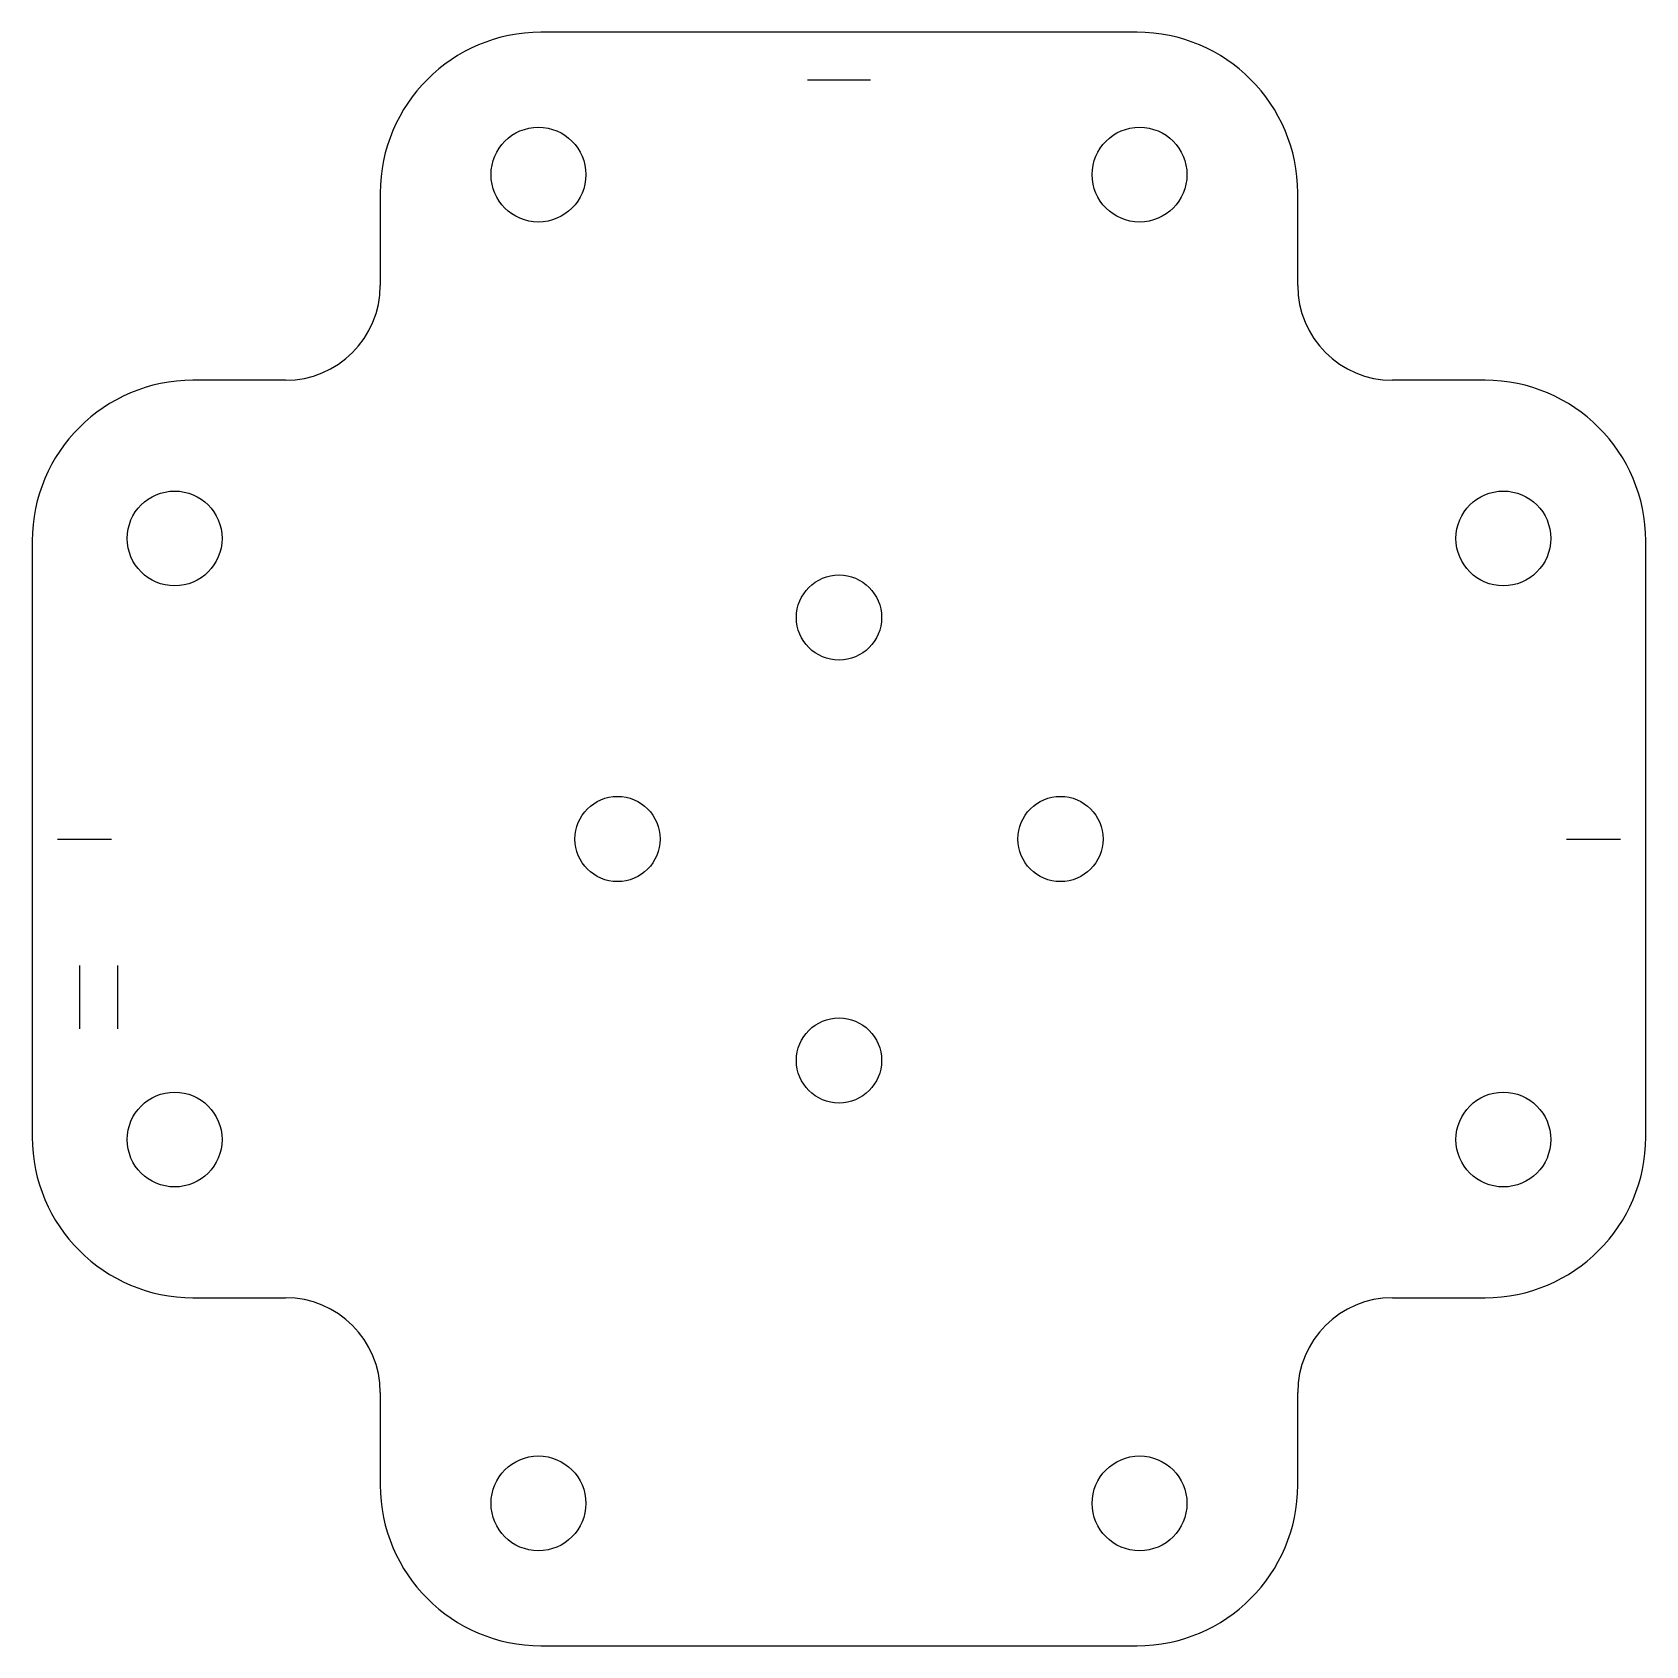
# Model space of a CAD drawing. Header units: inches. Extents: x -1 to 1, y -1 to 1.
import ezdxf

# ---------------------------------------------------------------- set-up
doc = ezdxf.new("R2010")
doc.units = ezdxf.units.IN
for name, color, linetype in [('CUT', 7, 'CONTINUOUS'), ('CUT_PILOT', 1, 'CONTINUOUS'), ('ENGRAVE', 5, 'CONTINUOUS')]:
    doc.layers.add(name, color=color, linetype=linetype)

msp = doc.modelspace()

# ---------------------------------------------------------------- linework, layer by layer
at = {"layer": 'CUT'}
for p, q in [((0.370866, 1.003937), (-0.370866, 1.003937)), ((-0.570866, 0.803937), (-0.570866, 0.688976)), ((0.570866, 0.688976), (0.570866, 0.803937)), ((-0.688976, 0.570866), (-0.803937, 0.570866)), ((0.803937, 0.570866), (0.688976, 0.570866)), ((-1.003937, 0.370866), (-1.003937, -0.370866)), ((1.003937, -0.370866), (1.003937, 0.370866)), ((-0.803937, -0.570866), (-0.688976, -0.570866)), ((0.688976, -0.570866), (0.803937, -0.570866)), ((-0.570866, -0.688976), (-0.570866, -0.803937)), ((0.570866, -0.803937), (0.570866, -0.688976)), ((-0.370866, -1.003937), (0.370866, -1.003937))]:
    msp.add_line(p, q, dxfattribs=at)
for centre in [(0, 0.275591), (-0.275591, 0), (0.275591, 0), (0, -0.275591)]:
    msp.add_circle(centre, 0.053, dxfattribs=at)
for centre, radius, start, end in [((-0.370866, 0.803937), 0.2, 90, 180), ((0.370866, 0.803937), 0.2, 0, 90), ((-0.688976, 0.688976), 0.11811, 270, 0), ((0.688976, 0.688976), 0.11811, 180, 270), ((-0.803937, 0.370866), 0.2, 90, 180), ((0.803937, 0.370866), 0.2, 0, 90), ((-0.803937, -0.370866), 0.2, 180, 270), ((0.803937, -0.370866), 0.2, 270, 0), ((-0.688976, -0.688976), 0.11811, 0, 90), ((0.688976, -0.688976), 0.11811, 90, 180), ((-0.370866, -0.803937), 0.2, 180, 270), ((0.370866, -0.803937), 0.2, 270, 0)]:
    msp.add_arc(centre, radius, start, end, dxfattribs=at)
at = {"layer": 'CUT_PILOT'}
for centre in [(-0.374016, 0.826772), (0.374016, 0.826772), (-0.826772, 0.374016), (0.826772, 0.374016), (-0.826772, -0.374016), (0.826772, -0.374016), (-0.374016, -0.826772), (0.374016, -0.826772)]:
    msp.add_circle(centre, 0.059, dxfattribs=at)
at = {"layer": 'ENGRAVE'}
for p, q in [((-0.03937, 0.944882), (0.03937, 0.944882)), ((-0.972441, 0), (-0.905512, 0)), ((0.905512, 0), (0.972441, 0)), ((-0.944882, -0.23622), (-0.944882, -0.15748)), ((-0.897638, -0.23622), (-0.897638, -0.15748))]:
    msp.add_line(p, q, dxfattribs=at)

doc.saveas('drawing.dxf')
